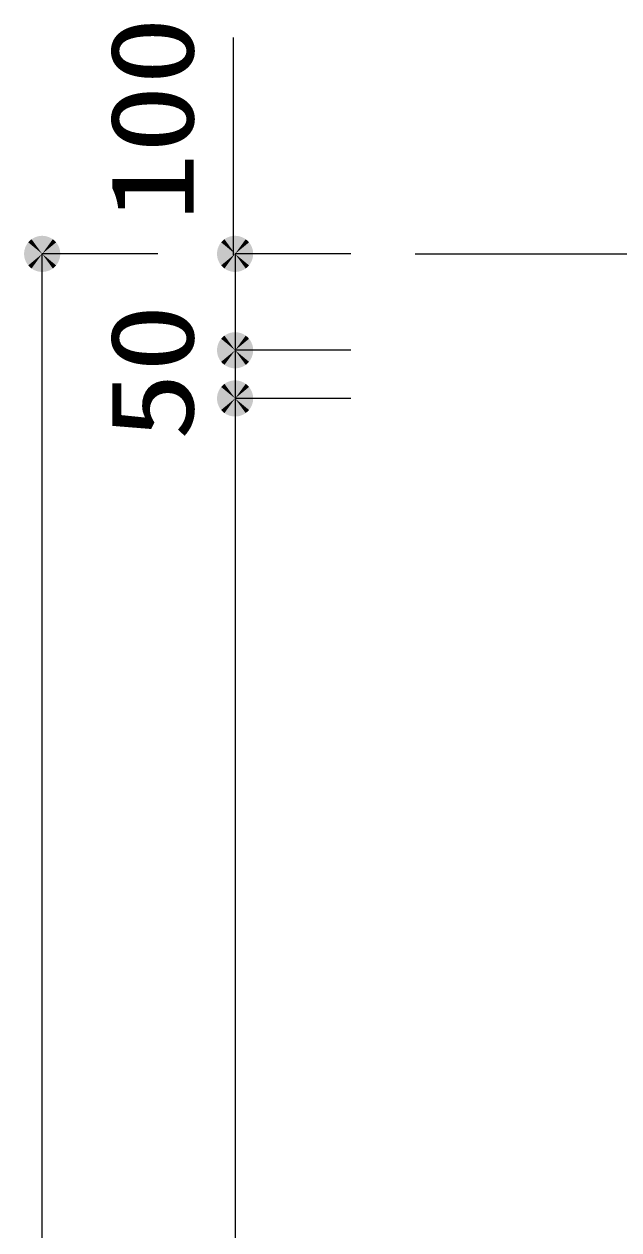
# Model space of a CAD drawing. Units: millimetres, scale not verified. Extents: x -22401 to 8910, y -6308 to 6308.
# Drawn here: x -44 to 572, y -2544 to -1293 of the extents above; entities that cross this region are included whole.
import ezdxf
from ezdxf.enums import TextEntityAlignment as Align

# ---------------------------------------------------------------- set-up
doc = ezdxf.new("R2010")
doc.units = ezdxf.units.MM
doc.header["$LTSCALE"] = 30
doc.layers.add('0-5_機器', color=3, linetype='Continuous', lineweight=25)
doc.layers.add('1-4_00クル-フ-6寸法', color=132, linetype='Continuous', lineweight=25)
doc.styles.add('ＭＳ ゴシック', font='')
doc.styles.get('ＭＳ ゴシック').set_extended_font_data('MS Gothic')

msp = doc.modelspace()

# ---------------------------------------------------------------- linework, layer by layer
at = {"layer": '0-5_機器', "color": 2}
msp.add_line((360.83, -1531.22), (2652.74, -1531.22), dxfattribs=at)
at = {"layer": '1-4_00クル-フ-6寸法', "color": 4}
for p, q in [((172.72, -1532.72), (172.72, -1306.92)), ((94.22, -1531.22), (-25.78, -1531.22)), ((-25.78, -3971.2), (-25.78, -1531.22)), ((294.22, -1531.22), (174.22, -1531.22)), ((174.22, -1531.22), (174.22, -1631.22)), ((294.22, -1631.22), (174.22, -1631.22)), ((294.22, -1631.22), (174.22, -1631.22)), ((174.22, -1631.22), (174.22, -1681.22)), ((294.22, -1681.22), (174.22, -1681.22)), ((294.22, -1681.22), (174.22, -1681.22)), ((174.22, -1681.22), (174.22, -3721.2))]:
    msp.add_line(p, q, dxfattribs=at)
at = {"layer": '1-4_00クル-フ-6寸法'}
for points in [[(-25.78, -1531.22), (-32.68, -1513.79), (-30.44, -1513.06)], [(-25.78, -1531.22), (-30.44, -1513.06), (-28.13, -1512.62)], [(-25.78, -1531.22), (-28.13, -1512.62), (-25.78, -1512.47)], [(-25.78, -1531.22), (-25.78, -1512.47), (-23.43, -1512.62)], [(-25.78, -1531.22), (-23.43, -1512.62), (-21.11, -1513.06)], [(-25.78, -1531.22), (-21.11, -1513.06), (-18.87, -1513.79)], [(174.22, -1531.22), (167.32, -1513.79), (169.56, -1513.06)], [(174.22, -1531.22), (169.56, -1513.06), (171.87, -1512.62)], [(174.22, -1531.22), (171.87, -1512.62), (174.22, -1512.47)], [(174.22, -1531.22), (174.22, -1512.47), (176.57, -1512.62)], [(174.22, -1531.22), (176.57, -1512.62), (178.89, -1513.06)], [(174.22, -1531.22), (178.89, -1513.06), (181.13, -1513.79)], [(-25.78, -1531.22), (-44.19, -1527.71), (-43.61, -1525.43)], [(-25.78, -1531.22), (-43.61, -1525.43), (-42.74, -1523.24)], [(-25.78, -1531.22), (-42.74, -1523.24), (-41.61, -1521.17)], [(-25.78, -1531.22), (-41.61, -1521.17), (-40.22, -1519.27)], [(-25.78, -1531.22), (-40.22, -1519.27), (-38.61, -1517.55)], [(-25.78, -1531.22), (-38.61, -1517.55), (-36.8, -1516.05)], [(-25.78, -1531.22), (-36.8, -1516.05), (-34.81, -1514.79)], [(-25.78, -1531.22), (-34.81, -1514.79), (-32.68, -1513.79)], [(-25.78, -1531.22), (-18.87, -1513.79), (-16.74, -1514.79)], [(-25.78, -1531.22), (-16.74, -1514.79), (-14.75, -1516.05)], [(-25.78, -1531.22), (-14.75, -1516.05), (-12.94, -1517.55)], [(-25.78, -1531.22), (-12.94, -1517.55), (-11.33, -1519.27)], [(-25.78, -1531.22), (-11.33, -1519.27), (-9.94, -1521.17)], [(-25.78, -1531.22), (-9.94, -1521.17), (-8.81, -1523.24)], [(-25.78, -1531.22), (-8.81, -1523.24), (-7.94, -1525.43)], [(-25.78, -1531.22), (-7.94, -1525.43), (-7.36, -1527.71)], [(174.22, -1531.22), (155.81, -1527.71), (156.39, -1525.43)], [(174.22, -1531.22), (156.39, -1525.43), (157.26, -1523.24)], [(174.22, -1531.22), (157.26, -1523.24), (158.39, -1521.17)], [(174.22, -1531.22), (158.39, -1521.17), (159.78, -1519.27)], [(174.22, -1531.22), (159.78, -1519.27), (161.39, -1517.55)], [(174.22, -1531.22), (161.39, -1517.55), (163.2, -1516.05)], [(174.22, -1531.22), (163.2, -1516.05), (165.19, -1514.79)], [(174.22, -1531.22), (165.19, -1514.79), (167.32, -1513.79)], [(174.22, -1531.22), (181.13, -1513.79), (183.26, -1514.79)], [(174.22, -1531.22), (183.26, -1514.79), (185.25, -1516.05)], [(174.22, -1531.22), (185.25, -1516.05), (187.06, -1517.55)], [(174.22, -1531.22), (187.06, -1517.55), (188.67, -1519.27)], [(174.22, -1531.22), (188.67, -1519.27), (190.06, -1521.17)], [(174.22, -1531.22), (190.06, -1521.17), (191.19, -1523.24)], [(174.22, -1531.22), (191.19, -1523.24), (192.06, -1525.43)], [(174.22, -1531.22), (192.06, -1525.43), (192.64, -1527.71)], [(-25.78, -1531.22), (-44.49, -1530.04), (-44.19, -1527.71)], [(-25.78, -1531.22), (-44.49, -1532.4), (-44.49, -1530.04)], [(-25.78, -1531.22), (-44.19, -1534.73), (-44.49, -1532.4)], [(-25.78, -1531.22), (-43.61, -1537.02), (-44.19, -1534.73)], [(-25.78, -1531.22), (-42.74, -1539.2), (-43.61, -1537.02)], [(-25.78, -1531.22), (-41.61, -1541.27), (-42.74, -1539.2)], [(-25.78, -1531.22), (-40.22, -1543.17), (-41.61, -1541.27)], [(-25.78, -1531.22), (-38.61, -1544.89), (-40.22, -1543.17)], [(-25.78, -1531.22), (-36.8, -1546.39), (-38.61, -1544.89)], [(-25.78, -1531.22), (-34.81, -1547.65), (-36.8, -1546.39)], [(-25.78, -1531.22), (-32.68, -1548.65), (-34.81, -1547.65)], [(-25.78, -1531.22), (-30.44, -1549.38), (-32.68, -1548.65)], [(-25.78, -1531.22), (-28.13, -1549.82), (-30.44, -1549.38)], [(-25.78, -1531.22), (-25.78, -1549.97), (-28.13, -1549.82)], [(-25.78, -1531.22), (-7.36, -1527.71), (-7.06, -1530.04)], [(-25.78, -1531.22), (-7.06, -1530.04), (-7.06, -1532.4)], [(-25.78, -1531.22), (-23.43, -1549.82), (-25.78, -1549.97)], [(-25.78, -1531.22), (-21.11, -1549.38), (-23.43, -1549.82)], [(-25.78, -1531.22), (-18.87, -1548.65), (-21.11, -1549.38)], [(-25.78, -1531.22), (-16.74, -1547.65), (-18.87, -1548.65)], [(-25.78, -1531.22), (-14.75, -1546.39), (-16.74, -1547.65)], [(-25.78, -1531.22), (-12.94, -1544.89), (-14.75, -1546.39)], [(-25.78, -1531.22), (-11.33, -1543.17), (-12.94, -1544.89)], [(-25.78, -1531.22), (-9.94, -1541.27), (-11.33, -1543.17)], [(-25.78, -1531.22), (-8.81, -1539.2), (-9.94, -1541.27)], [(-25.78, -1531.22), (-7.94, -1537.02), (-8.81, -1539.2)], [(-25.78, -1531.22), (-7.36, -1534.73), (-7.94, -1537.02)], [(-25.78, -1531.22), (-7.06, -1532.4), (-7.36, -1534.73)], [(174.22, -1531.22), (155.51, -1530.04), (155.81, -1527.71)], [(174.22, -1531.22), (155.51, -1532.4), (155.51, -1530.04)], [(174.22, -1531.22), (155.81, -1534.73), (155.51, -1532.4)], [(174.22, -1531.22), (156.39, -1537.02), (155.81, -1534.73)], [(174.22, -1531.22), (157.26, -1539.2), (156.39, -1537.02)], [(174.22, -1531.22), (158.39, -1541.27), (157.26, -1539.2)], [(174.22, -1531.22), (159.78, -1543.17), (158.39, -1541.27)], [(174.22, -1531.22), (161.39, -1544.89), (159.78, -1543.17)], [(174.22, -1531.22), (163.2, -1546.39), (161.39, -1544.89)], [(174.22, -1531.22), (165.19, -1547.65), (163.2, -1546.39)], [(174.22, -1531.22), (167.32, -1548.65), (165.19, -1547.65)], [(174.22, -1531.22), (169.56, -1549.38), (167.32, -1548.65)], [(174.22, -1531.22), (171.87, -1549.82), (169.56, -1549.38)], [(174.22, -1531.22), (174.22, -1549.97), (171.87, -1549.82)], [(174.22, -1531.22), (192.64, -1527.71), (192.94, -1530.04)], [(174.22, -1531.22), (192.94, -1530.04), (192.94, -1532.4)], [(174.22, -1531.22), (176.57, -1549.82), (174.22, -1549.97)], [(174.22, -1531.22), (178.89, -1549.38), (176.57, -1549.82)], [(174.22, -1531.22), (181.13, -1548.65), (178.89, -1549.38)], [(174.22, -1531.22), (183.26, -1547.65), (181.13, -1548.65)], [(174.22, -1531.22), (185.25, -1546.39), (183.26, -1547.65)], [(174.22, -1531.22), (187.06, -1544.89), (185.25, -1546.39)], [(174.22, -1531.22), (188.67, -1543.17), (187.06, -1544.89)], [(174.22, -1531.22), (190.06, -1541.27), (188.67, -1543.17)], [(174.22, -1531.22), (191.19, -1539.2), (190.06, -1541.27)], [(174.22, -1531.22), (192.06, -1537.02), (191.19, -1539.2)], [(174.22, -1531.22), (192.64, -1534.73), (192.06, -1537.02)], [(174.22, -1531.22), (192.94, -1532.4), (192.64, -1534.73)], [(174.22, -1631.22), (167.32, -1613.79), (169.56, -1613.06)], [(174.22, -1631.22), (167.32, -1613.79), (169.56, -1613.06)], [(174.22, -1631.22), (169.56, -1613.06), (171.87, -1612.62)], [(174.22, -1631.22), (169.56, -1613.06), (171.87, -1612.62)], [(174.22, -1631.22), (171.87, -1612.62), (174.22, -1612.47)], [(174.22, -1631.22), (171.87, -1612.62), (174.22, -1612.47)], [(174.22, -1631.22), (174.22, -1612.47), (176.57, -1612.62)], [(174.22, -1631.22), (174.22, -1612.47), (176.57, -1612.62)], [(174.22, -1631.22), (176.57, -1612.62), (178.89, -1613.06)], [(174.22, -1631.22), (176.57, -1612.62), (178.89, -1613.06)], [(174.22, -1631.22), (178.89, -1613.06), (181.13, -1613.79)], [(174.22, -1631.22), (178.89, -1613.06), (181.13, -1613.79)], [(174.22, -1631.22), (155.81, -1627.71), (156.39, -1625.43)], [(174.22, -1631.22), (155.81, -1627.71), (156.39, -1625.43)], [(174.22, -1631.22), (156.39, -1625.43), (157.26, -1623.24)], [(174.22, -1631.22), (156.39, -1625.43), (157.26, -1623.24)], [(174.22, -1631.22), (157.26, -1623.24), (158.39, -1621.17)], [(174.22, -1631.22), (157.26, -1623.24), (158.39, -1621.17)], [(174.22, -1631.22), (158.39, -1621.17), (159.78, -1619.27)], [(174.22, -1631.22), (158.39, -1621.17), (159.78, -1619.27)], [(174.22, -1631.22), (159.78, -1619.27), (161.39, -1617.55)], [(174.22, -1631.22), (159.78, -1619.27), (161.39, -1617.55)], [(174.22, -1631.22), (161.39, -1617.55), (163.2, -1616.05)], [(174.22, -1631.22), (161.39, -1617.55), (163.2, -1616.05)], [(174.22, -1631.22), (163.2, -1616.05), (165.19, -1614.79)], [(174.22, -1631.22), (163.2, -1616.05), (165.19, -1614.79)], [(174.22, -1631.22), (165.19, -1614.79), (167.32, -1613.79)], [(174.22, -1631.22), (165.19, -1614.79), (167.32, -1613.79)], [(174.22, -1631.22), (181.13, -1613.79), (183.26, -1614.79)], [(174.22, -1631.22), (181.13, -1613.79), (183.26, -1614.79)], [(174.22, -1631.22), (183.26, -1614.79), (185.25, -1616.05)], [(174.22, -1631.22), (183.26, -1614.79), (185.25, -1616.05)], [(174.22, -1631.22), (185.25, -1616.05), (187.06, -1617.55)], [(174.22, -1631.22), (185.25, -1616.05), (187.06, -1617.55)], [(174.22, -1631.22), (187.06, -1617.55), (188.67, -1619.27)], [(174.22, -1631.22), (187.06, -1617.55), (188.67, -1619.27)], [(174.22, -1631.22), (188.67, -1619.27), (190.06, -1621.17)], [(174.22, -1631.22), (188.67, -1619.27), (190.06, -1621.17)], [(174.22, -1631.22), (190.06, -1621.17), (191.19, -1623.24)], [(174.22, -1631.22), (190.06, -1621.17), (191.19, -1623.24)], [(174.22, -1631.22), (191.19, -1623.24), (192.06, -1625.43)], [(174.22, -1631.22), (191.19, -1623.24), (192.06, -1625.43)], [(174.22, -1631.22), (192.06, -1625.43), (192.64, -1627.71)], [(174.22, -1631.22), (192.06, -1625.43), (192.64, -1627.71)], [(174.22, -1631.22), (155.51, -1630.04), (155.81, -1627.71)], [(174.22, -1631.22), (155.51, -1630.04), (155.81, -1627.71)], [(174.22, -1631.22), (155.51, -1632.4), (155.51, -1630.04)], [(174.22, -1631.22), (155.51, -1632.4), (155.51, -1630.04)], [(174.22, -1631.22), (155.81, -1634.73), (155.51, -1632.4)], [(174.22, -1631.22), (155.81, -1634.73), (155.51, -1632.4)], [(174.22, -1631.22), (156.39, -1637.02), (155.81, -1634.73)], [(174.22, -1631.22), (156.39, -1637.02), (155.81, -1634.73)], [(174.22, -1631.22), (157.26, -1639.2), (156.39, -1637.02)], [(174.22, -1631.22), (157.26, -1639.2), (156.39, -1637.02)], [(174.22, -1631.22), (158.39, -1641.27), (157.26, -1639.2)], [(174.22, -1631.22), (158.39, -1641.27), (157.26, -1639.2)], [(174.22, -1631.22), (159.78, -1643.17), (158.39, -1641.27)], [(174.22, -1631.22), (159.78, -1643.17), (158.39, -1641.27)], [(174.22, -1631.22), (161.39, -1644.89), (159.78, -1643.17)], [(174.22, -1631.22), (161.39, -1644.89), (159.78, -1643.17)], [(174.22, -1631.22), (163.2, -1646.39), (161.39, -1644.89)], [(174.22, -1631.22), (163.2, -1646.39), (161.39, -1644.89)], [(174.22, -1631.22), (165.19, -1647.65), (163.2, -1646.39)], [(174.22, -1631.22), (165.19, -1647.65), (163.2, -1646.39)], [(174.22, -1631.22), (167.32, -1648.65), (165.19, -1647.65)], [(174.22, -1631.22), (167.32, -1648.65), (165.19, -1647.65)], [(174.22, -1631.22), (169.56, -1649.38), (167.32, -1648.65)], [(174.22, -1631.22), (169.56, -1649.38), (167.32, -1648.65)], [(174.22, -1631.22), (171.87, -1649.82), (169.56, -1649.38)], [(174.22, -1631.22), (171.87, -1649.82), (169.56, -1649.38)], [(174.22, -1631.22), (174.22, -1649.97), (171.87, -1649.82)], [(174.22, -1631.22), (174.22, -1649.97), (171.87, -1649.82)], [(174.22, -1631.22), (192.64, -1627.71), (192.94, -1630.04)], [(174.22, -1631.22), (192.64, -1627.71), (192.94, -1630.04)], [(174.22, -1631.22), (192.94, -1630.04), (192.94, -1632.4)], [(174.22, -1631.22), (192.94, -1630.04), (192.94, -1632.4)], [(174.22, -1631.22), (176.57, -1649.82), (174.22, -1649.97)], [(174.22, -1631.22), (178.89, -1649.38), (176.57, -1649.82)], [(174.22, -1631.22), (181.13, -1648.65), (178.89, -1649.38)], [(174.22, -1631.22), (183.26, -1647.65), (181.13, -1648.65)], [(174.22, -1631.22), (185.25, -1646.39), (183.26, -1647.65)], [(174.22, -1631.22), (187.06, -1644.89), (185.25, -1646.39)], [(174.22, -1631.22), (188.67, -1643.17), (187.06, -1644.89)], [(174.22, -1631.22), (190.06, -1641.27), (188.67, -1643.17)], [(174.22, -1631.22), (191.19, -1639.2), (190.06, -1641.27)], [(174.22, -1631.22), (192.06, -1637.02), (191.19, -1639.2)], [(174.22, -1631.22), (192.64, -1634.73), (192.06, -1637.02)], [(174.22, -1631.22), (192.94, -1632.4), (192.64, -1634.73)], [(174.22, -1631.22), (176.57, -1649.82), (174.22, -1649.97)], [(174.22, -1631.22), (178.89, -1649.38), (176.57, -1649.82)], [(174.22, -1631.22), (181.13, -1648.65), (178.89, -1649.38)], [(174.22, -1631.22), (183.26, -1647.65), (181.13, -1648.65)], [(174.22, -1631.22), (185.25, -1646.39), (183.26, -1647.65)], [(174.22, -1631.22), (187.06, -1644.89), (185.25, -1646.39)], [(174.22, -1631.22), (188.67, -1643.17), (187.06, -1644.89)], [(174.22, -1631.22), (190.06, -1641.27), (188.67, -1643.17)], [(174.22, -1631.22), (191.19, -1639.2), (190.06, -1641.27)], [(174.22, -1631.22), (192.06, -1637.02), (191.19, -1639.2)], [(174.22, -1631.22), (192.64, -1634.73), (192.06, -1637.02)], [(174.22, -1631.22), (192.94, -1632.4), (192.64, -1634.73)], [(174.22, -1681.22), (167.32, -1663.79), (169.56, -1663.06)], [(174.22, -1681.22), (167.32, -1663.79), (169.56, -1663.06)], [(174.22, -1681.22), (169.56, -1663.06), (171.87, -1662.62)], [(174.22, -1681.22), (169.56, -1663.06), (171.87, -1662.62)], [(174.22, -1681.22), (171.87, -1662.62), (174.22, -1662.47)], [(174.22, -1681.22), (171.87, -1662.62), (174.22, -1662.47)], [(174.22, -1681.22), (174.22, -1662.47), (176.57, -1662.62)], [(174.22, -1681.22), (174.22, -1662.47), (176.57, -1662.62)], [(174.22, -1681.22), (176.57, -1662.62), (178.89, -1663.06)], [(174.22, -1681.22), (176.57, -1662.62), (178.89, -1663.06)], [(174.22, -1681.22), (178.89, -1663.06), (181.13, -1663.79)], [(174.22, -1681.22), (178.89, -1663.06), (181.13, -1663.79)], [(174.22, -1681.22), (155.81, -1677.71), (156.39, -1675.43)], [(174.22, -1681.22), (155.81, -1677.71), (156.39, -1675.43)], [(174.22, -1681.22), (156.39, -1675.43), (157.26, -1673.24)], [(174.22, -1681.22), (156.39, -1675.43), (157.26, -1673.24)], [(174.22, -1681.22), (157.26, -1673.24), (158.39, -1671.17)], [(174.22, -1681.22), (157.26, -1673.24), (158.39, -1671.17)], [(174.22, -1681.22), (158.39, -1671.17), (159.78, -1669.27)], [(174.22, -1681.22), (158.39, -1671.17), (159.78, -1669.27)], [(174.22, -1681.22), (159.78, -1669.27), (161.39, -1667.55)], [(174.22, -1681.22), (159.78, -1669.27), (161.39, -1667.55)], [(174.22, -1681.22), (161.39, -1667.55), (163.2, -1666.05)], [(174.22, -1681.22), (161.39, -1667.55), (163.2, -1666.05)], [(174.22, -1681.22), (163.2, -1666.05), (165.19, -1664.79)], [(174.22, -1681.22), (163.2, -1666.05), (165.19, -1664.79)], [(174.22, -1681.22), (165.19, -1664.79), (167.32, -1663.79)], [(174.22, -1681.22), (165.19, -1664.79), (167.32, -1663.79)], [(174.22, -1681.22), (181.13, -1663.79), (183.26, -1664.79)], [(174.22, -1681.22), (181.13, -1663.79), (183.26, -1664.79)], [(174.22, -1681.22), (183.26, -1664.79), (185.25, -1666.05)], [(174.22, -1681.22), (183.26, -1664.79), (185.25, -1666.05)], [(174.22, -1681.22), (185.25, -1666.05), (187.06, -1667.55)], [(174.22, -1681.22), (185.25, -1666.05), (187.06, -1667.55)], [(174.22, -1681.22), (187.06, -1667.55), (188.67, -1669.27)], [(174.22, -1681.22), (187.06, -1667.55), (188.67, -1669.27)], [(174.22, -1681.22), (188.67, -1669.27), (190.06, -1671.17)], [(174.22, -1681.22), (188.67, -1669.27), (190.06, -1671.17)], [(174.22, -1681.22), (190.06, -1671.17), (191.19, -1673.24)], [(174.22, -1681.22), (190.06, -1671.17), (191.19, -1673.24)], [(174.22, -1681.22), (191.19, -1673.24), (192.06, -1675.43)], [(174.22, -1681.22), (191.19, -1673.24), (192.06, -1675.43)], [(174.22, -1681.22), (192.06, -1675.43), (192.64, -1677.71)], [(174.22, -1681.22), (192.06, -1675.43), (192.64, -1677.71)], [(174.22, -1681.22), (155.51, -1680.04), (155.81, -1677.71)], [(174.22, -1681.22), (155.51, -1680.04), (155.81, -1677.71)], [(174.22, -1681.22), (155.51, -1682.4), (155.51, -1680.04)], [(174.22, -1681.22), (155.51, -1682.4), (155.51, -1680.04)], [(174.22, -1681.22), (155.81, -1684.73), (155.51, -1682.4)], [(174.22, -1681.22), (155.81, -1684.73), (155.51, -1682.4)], [(174.22, -1681.22), (156.39, -1687.02), (155.81, -1684.73)], [(174.22, -1681.22), (156.39, -1687.02), (155.81, -1684.73)], [(174.22, -1681.22), (157.26, -1689.2), (156.39, -1687.02)], [(174.22, -1681.22), (157.26, -1689.2), (156.39, -1687.02)], [(174.22, -1681.22), (158.39, -1691.27), (157.26, -1689.2)], [(174.22, -1681.22), (158.39, -1691.27), (157.26, -1689.2)], [(174.22, -1681.22), (159.78, -1693.17), (158.39, -1691.27)], [(174.22, -1681.22), (159.78, -1693.17), (158.39, -1691.27)], [(174.22, -1681.22), (161.39, -1694.89), (159.78, -1693.17)], [(174.22, -1681.22), (161.39, -1694.89), (159.78, -1693.17)], [(174.22, -1681.22), (163.2, -1696.39), (161.39, -1694.89)], [(174.22, -1681.22), (163.2, -1696.39), (161.39, -1694.89)], [(174.22, -1681.22), (165.19, -1697.65), (163.2, -1696.39)], [(174.22, -1681.22), (165.19, -1697.65), (163.2, -1696.39)], [(174.22, -1681.22), (167.32, -1698.65), (165.19, -1697.65)], [(174.22, -1681.22), (167.32, -1698.65), (165.19, -1697.65)], [(174.22, -1681.22), (169.56, -1699.38), (167.32, -1698.65)], [(174.22, -1681.22), (169.56, -1699.38), (167.32, -1698.65)], [(174.22, -1681.22), (171.87, -1699.82), (169.56, -1699.38)], [(174.22, -1681.22), (171.87, -1699.82), (169.56, -1699.38)], [(174.22, -1681.22), (174.22, -1699.97), (171.87, -1699.82)], [(174.22, -1681.22), (174.22, -1699.97), (171.87, -1699.82)], [(174.22, -1681.22), (192.64, -1677.71), (192.94, -1680.04)], [(174.22, -1681.22), (192.64, -1677.71), (192.94, -1680.04)], [(174.22, -1681.22), (192.94, -1680.04), (192.94, -1682.4)], [(174.22, -1681.22), (192.94, -1680.04), (192.94, -1682.4)], [(174.22, -1681.22), (176.57, -1699.82), (174.22, -1699.97)], [(174.22, -1681.22), (178.89, -1699.38), (176.57, -1699.82)], [(174.22, -1681.22), (181.13, -1698.65), (178.89, -1699.38)], [(174.22, -1681.22), (183.26, -1697.65), (181.13, -1698.65)], [(174.22, -1681.22), (185.25, -1696.39), (183.26, -1697.65)], [(174.22, -1681.22), (187.06, -1694.89), (185.25, -1696.39)], [(174.22, -1681.22), (188.67, -1693.17), (187.06, -1694.89)], [(174.22, -1681.22), (190.06, -1691.27), (188.67, -1693.17)], [(174.22, -1681.22), (191.19, -1689.2), (190.06, -1691.27)], [(174.22, -1681.22), (192.06, -1687.02), (191.19, -1689.2)], [(174.22, -1681.22), (192.64, -1684.73), (192.06, -1687.02)], [(174.22, -1681.22), (192.94, -1682.4), (192.64, -1684.73)], [(174.22, -1681.22), (176.57, -1699.82), (174.22, -1699.97)], [(174.22, -1681.22), (178.89, -1699.38), (176.57, -1699.82)], [(174.22, -1681.22), (181.13, -1698.65), (178.89, -1699.38)], [(174.22, -1681.22), (183.26, -1697.65), (181.13, -1698.65)], [(174.22, -1681.22), (185.25, -1696.39), (183.26, -1697.65)], [(174.22, -1681.22), (187.06, -1694.89), (185.25, -1696.39)], [(174.22, -1681.22), (188.67, -1693.17), (187.06, -1694.89)], [(174.22, -1681.22), (190.06, -1691.27), (188.67, -1693.17)], [(174.22, -1681.22), (191.19, -1689.2), (190.06, -1691.27)], [(174.22, -1681.22), (192.06, -1687.02), (191.19, -1689.2)], [(174.22, -1681.22), (192.64, -1684.73), (192.06, -1687.02)], [(174.22, -1681.22), (192.94, -1682.4), (192.64, -1684.73)]]:
    msp.add_solid(points, dxfattribs=at)

# ---------------------------------------------------------------- texts
at = {"layer": '1-4_00クル-フ-6寸法', "color": 3, "style": 'ＭＳ ゴシック', "width": 1.2}
for s, p in [('100', (157.13, -1497.63)), ('50', (157.13, -1724.79))]:
    msp.add_text(s, height=86.66, rotation=90, dxfattribs=at).set_placement(p, align=Align.BOTTOM_LEFT)

doc.saveas('drawing.dxf')
